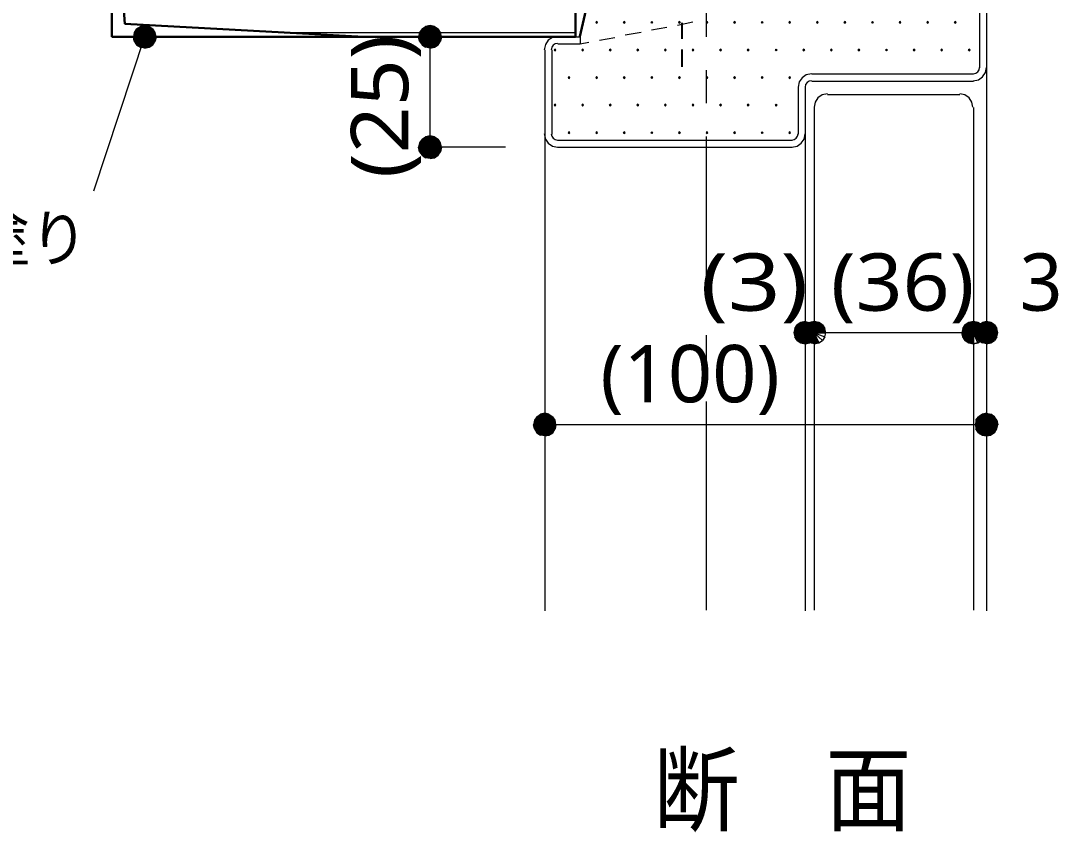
# Model space of a CAD drawing. Header units: millimetres. Extents: x 0 to 420, y 0 to 297.
# Drawn here: x 325.57 to 372.54, y 162.88 to 199.63 of the extents above; entities that cross this region are included whole.
import ezdxf
from ezdxf.enums import TextEntityAlignment as Align

# ---------------------------------------------------------------- set-up
doc = ezdxf.new("R2010")
doc.units = ezdxf.units.MM
doc.styles.add('kst32b', font='NotoSansJP-Variable.ttf')

msp = doc.modelspace()

# ---------------------------------------------------------------- hatches: boundary and pattern name
h = msp.add_hatch(color=7)
h.paths.add_polyline_path([(331.174, 199.411), (330.983, 199.369), (331.174, 198.903), (331.174, 199.411)])
h.paths.add_polyline_path([(330.983, 199.369), (331.174, 198.903), (330.814, 199.263), (330.983, 199.369)])
h.paths.add_polyline_path([(331.174, 198.903), (330.814, 199.263), (330.708, 199.094), (331.174, 198.903)])
h = msp.add_hatch(color=7)
h.paths.add_polyline_path([(331.661, 199.094), (331.555, 199.263), (331.174, 198.903), (331.661, 199.094)])
h.paths.add_polyline_path([(331.555, 199.263), (331.174, 198.903), (331.385, 199.369), (331.555, 199.263)])
h.paths.add_polyline_path([(331.174, 198.903), (331.385, 199.369), (331.174, 199.411), (331.174, 198.903)])
h = msp.add_hatch(color=7)
h.paths.add_polyline_path([(344.106, 199.411), (343.895, 199.369), (344.106, 198.903), (344.106, 199.411)])
h.paths.add_polyline_path([(343.895, 199.369), (344.106, 198.903), (343.747, 199.263), (343.895, 199.369)])
h.paths.add_polyline_path([(344.106, 198.903), (343.747, 199.263), (343.62, 199.094), (344.106, 198.903)])
h = msp.add_hatch(color=7)
h.paths.add_polyline_path([(344.572, 199.094), (344.466, 199.263), (344.106, 198.903), (344.572, 199.094)])
h.paths.add_polyline_path([(344.466, 199.263), (344.106, 198.903), (344.297, 199.369), (344.466, 199.263)])
h.paths.add_polyline_path([(344.106, 198.903), (344.297, 199.369), (344.106, 199.411), (344.106, 198.903)])
for points in [[(351.642, 199.602), (351.621, 199.58), (351.6, 199.559), (351.621, 199.538), (351.642, 199.517), (351.663, 199.538), (351.684, 199.559), (351.663, 199.58), (351.642, 199.602)], [(352.891, 199.602), (352.87, 199.58), (352.848, 199.559), (352.87, 199.538), (352.891, 199.517), (352.912, 199.538), (352.933, 199.559), (352.912, 199.58), (352.891, 199.602)], [(354.139, 199.602), (354.118, 199.58), (354.097, 199.559), (354.118, 199.538), (354.139, 199.517), (354.161, 199.538), (354.182, 199.559), (354.161, 199.58), (354.139, 199.602)], [(355.388, 199.602), (355.367, 199.58), (355.346, 199.559), (355.367, 199.538), (355.388, 199.517), (355.41, 199.538), (355.431, 199.559), (355.41, 199.58), (355.388, 199.602)], [(356.637, 199.602), (356.616, 199.58), (356.595, 199.559), (356.616, 199.538), (356.637, 199.517), (356.658, 199.538), (356.679, 199.559), (356.658, 199.58), (356.637, 199.602)], [(357.886, 199.602), (357.865, 199.58), (357.844, 199.559), (357.865, 199.538), (357.886, 199.517), (357.907, 199.538), (357.928, 199.559), (357.907, 199.58), (357.886, 199.602)], [(359.135, 199.602), (359.114, 199.58), (359.093, 199.559), (359.114, 199.538), (359.135, 199.517), (359.156, 199.538), (359.177, 199.559), (359.156, 199.58), (359.135, 199.602)], [(360.384, 199.602), (360.362, 199.58), (360.341, 199.559), (360.362, 199.538), (360.384, 199.517), (360.405, 199.538), (360.426, 199.559), (360.405, 199.58), (360.384, 199.602)], [(361.632, 199.602), (361.611, 199.58), (361.59, 199.559), (361.611, 199.538), (361.632, 199.517), (361.654, 199.538), (361.675, 199.559), (361.654, 199.58), (361.632, 199.602)], [(362.881, 199.602), (362.86, 199.58), (362.839, 199.559), (362.86, 199.538), (362.881, 199.517), (362.902, 199.538), (362.924, 199.559), (362.902, 199.58), (362.881, 199.602)], [(364.13, 199.602), (364.109, 199.58), (364.088, 199.559), (364.109, 199.538), (364.13, 199.517), (364.151, 199.538), (364.173, 199.559), (364.151, 199.58), (364.13, 199.602)], [(365.379, 199.602), (365.358, 199.58), (365.337, 199.559), (365.358, 199.538), (365.379, 199.517), (365.4, 199.538), (365.421, 199.559), (365.4, 199.58), (365.379, 199.602)], [(366.628, 199.602), (366.607, 199.58), (366.586, 199.559), (366.607, 199.538), (366.628, 199.517), (366.649, 199.538), (366.67, 199.559), (366.649, 199.58), (366.628, 199.602)], [(367.877, 199.602), (367.855, 199.58), (367.834, 199.559), (367.855, 199.538), (367.877, 199.517), (367.898, 199.538), (367.919, 199.559), (367.898, 199.58), (367.877, 199.602)], [(331.385, 198.437), (331.555, 198.543), (331.174, 198.903), (331.385, 198.437)], [(344.297, 198.437), (344.466, 198.543), (344.106, 198.903), (344.297, 198.437)], [(349.758, 198.353), (349.737, 198.332), (349.716, 198.311), (349.737, 198.289), (349.758, 198.268), (349.779, 198.289), (349.8, 198.311), (349.779, 198.332), (349.758, 198.353)], [(351.007, 198.353), (350.986, 198.332), (350.964, 198.311), (350.986, 198.289), (351.007, 198.268), (351.028, 198.289), (351.049, 198.311), (351.028, 198.332), (351.007, 198.353)], [(352.256, 198.353), (352.235, 198.332), (352.213, 198.311), (352.235, 198.289), (352.256, 198.268), (352.277, 198.289), (352.298, 198.311), (352.277, 198.332), (352.256, 198.353)], [(353.504, 198.353), (353.483, 198.332), (353.462, 198.311), (353.483, 198.289), (353.504, 198.268), (353.526, 198.289), (353.547, 198.311), (353.526, 198.332), (353.504, 198.353)], [(354.753, 198.353), (354.732, 198.332), (354.711, 198.311), (354.732, 198.289), (354.753, 198.268), (354.775, 198.289), (354.796, 198.311), (354.775, 198.332), (354.753, 198.353)], [(356.002, 198.353), (355.981, 198.332), (355.96, 198.311), (355.981, 198.289), (356.002, 198.268), (356.023, 198.289), (356.045, 198.311), (356.023, 198.332), (356.002, 198.353)], [(357.251, 198.353), (357.23, 198.332), (357.209, 198.311), (357.23, 198.289), (357.251, 198.268), (357.272, 198.289), (357.293, 198.311), (357.272, 198.332), (357.251, 198.353)], [(358.5, 198.353), (358.479, 198.332), (358.457, 198.311), (358.479, 198.289), (358.5, 198.268), (358.521, 198.289), (358.542, 198.311), (358.521, 198.332), (358.5, 198.353)], [(359.77, 198.353), (359.749, 198.332), (359.728, 198.311), (359.749, 198.289), (359.77, 198.268), (359.791, 198.289), (359.812, 198.311), (359.791, 198.332), (359.77, 198.353)], [(361.019, 198.353), (360.997, 198.332), (360.976, 198.311), (360.997, 198.289), (361.019, 198.268), (361.04, 198.289), (361.061, 198.311), (361.04, 198.332), (361.019, 198.353)], [(362.268, 198.353), (362.246, 198.332), (362.225, 198.311), (362.246, 198.289), (362.268, 198.268), (362.289, 198.289), (362.31, 198.311), (362.289, 198.332), (362.268, 198.353)], [(363.516, 198.353), (363.495, 198.332), (363.474, 198.311), (363.495, 198.289), (363.516, 198.268), (363.537, 198.289), (363.559, 198.311), (363.537, 198.332), (363.516, 198.353)], [(364.765, 198.353), (364.744, 198.332), (364.723, 198.311), (364.744, 198.289), (364.765, 198.268), (364.786, 198.289), (364.807, 198.311), (364.786, 198.332), (364.765, 198.353)], [(366.014, 198.353), (365.993, 198.332), (365.972, 198.311), (365.993, 198.289), (366.014, 198.268), (366.035, 198.289), (366.056, 198.311), (366.035, 198.332), (366.014, 198.353)], [(367.263, 198.353), (367.242, 198.332), (367.22, 198.311), (367.242, 198.289), (367.263, 198.268), (367.284, 198.289), (367.305, 198.311), (367.284, 198.332), (367.263, 198.353)], [(368.512, 198.353), (368.491, 198.332), (368.469, 198.311), (368.491, 198.289), (368.512, 198.268), (368.533, 198.289), (368.554, 198.311), (368.533, 198.332), (368.512, 198.353)], [(350.393, 197.104), (350.372, 197.083), (350.351, 197.062), (350.372, 197.04), (350.393, 197.019), (350.414, 197.04), (350.435, 197.062), (350.414, 197.083), (350.393, 197.104)], [(351.642, 197.104), (351.621, 197.083), (351.6, 197.062), (351.621, 197.04), (351.642, 197.019), (351.663, 197.04), (351.684, 197.062), (351.663, 197.083), (351.642, 197.104)], [(352.891, 197.104), (352.87, 197.083), (352.848, 197.062), (352.87, 197.04), (352.891, 197.019), (352.912, 197.04), (352.933, 197.062), (352.912, 197.083), (352.891, 197.104)], [(354.139, 197.104), (354.118, 197.083), (354.097, 197.062), (354.118, 197.04), (354.139, 197.019), (354.161, 197.04), (354.182, 197.062), (354.161, 197.083), (354.139, 197.104)], [(355.388, 197.104), (355.367, 197.083), (355.346, 197.062), (355.367, 197.04), (355.388, 197.019), (355.41, 197.04), (355.431, 197.062), (355.41, 197.083), (355.388, 197.104)], [(356.637, 197.104), (356.616, 197.083), (356.595, 197.062), (356.616, 197.04), (356.637, 197.019), (356.658, 197.04), (356.679, 197.062), (356.658, 197.083), (356.637, 197.104)], [(357.886, 197.104), (357.865, 197.083), (357.844, 197.062), (357.865, 197.04), (357.886, 197.019), (357.907, 197.04), (357.928, 197.062), (357.907, 197.083), (357.886, 197.104)], [(359.135, 197.104), (359.114, 197.083), (359.093, 197.062), (359.114, 197.04), (359.135, 197.019), (359.156, 197.04), (359.177, 197.062), (359.156, 197.083), (359.135, 197.104)], [(360.384, 197.104), (360.362, 197.083), (360.341, 197.062), (360.362, 197.04), (360.384, 197.019), (360.405, 197.04), (360.426, 197.062), (360.405, 197.083), (360.384, 197.104)], [(349.758, 195.855), (349.737, 195.834), (349.716, 195.813), (349.737, 195.792), (349.758, 195.771), (349.779, 195.792), (349.8, 195.813), (349.779, 195.834), (349.758, 195.855)], [(351.007, 195.855), (350.986, 195.834), (350.964, 195.813), (350.986, 195.792), (351.007, 195.771), (351.028, 195.792), (351.049, 195.813), (351.028, 195.834), (351.007, 195.855)], [(352.256, 195.855), (352.235, 195.834), (352.213, 195.813), (352.235, 195.792), (352.256, 195.771), (352.277, 195.792), (352.298, 195.813), (352.277, 195.834), (352.256, 195.855)], [(353.504, 195.855), (353.483, 195.834), (353.462, 195.813), (353.483, 195.792), (353.504, 195.771), (353.526, 195.792), (353.547, 195.813), (353.526, 195.834), (353.504, 195.855)], [(354.753, 195.855), (354.732, 195.834), (354.711, 195.813), (354.732, 195.792), (354.753, 195.771), (354.775, 195.792), (354.796, 195.813), (354.775, 195.834), (354.753, 195.855)], [(356.002, 195.855), (355.981, 195.834), (355.96, 195.813), (355.981, 195.792), (356.002, 195.771), (356.023, 195.792), (356.045, 195.813), (356.023, 195.834), (356.002, 195.855)], [(357.251, 195.855), (357.23, 195.834), (357.209, 195.813), (357.23, 195.792), (357.251, 195.771), (357.272, 195.792), (357.293, 195.813), (357.272, 195.834), (357.251, 195.855)], [(358.5, 195.855), (358.479, 195.834), (358.457, 195.813), (358.479, 195.792), (358.5, 195.771), (358.521, 195.792), (358.542, 195.813), (358.521, 195.834), (358.5, 195.855)], [(359.77, 195.855), (359.749, 195.834), (359.728, 195.813), (359.749, 195.792), (359.77, 195.771), (359.791, 195.792), (359.812, 195.813), (359.791, 195.834), (359.77, 195.855)], [(350.393, 194.606), (350.372, 194.585), (350.351, 194.564), (350.372, 194.543), (350.393, 194.522), (350.414, 194.543), (350.435, 194.564), (350.414, 194.585), (350.393, 194.606)], [(351.642, 194.606), (351.621, 194.585), (351.6, 194.564), (351.621, 194.543), (351.642, 194.522), (351.663, 194.543), (351.684, 194.564), (351.663, 194.585), (351.642, 194.606)], [(352.891, 194.606), (352.87, 194.585), (352.848, 194.564), (352.87, 194.543), (352.891, 194.522), (352.912, 194.543), (352.933, 194.564), (352.912, 194.585), (352.891, 194.606)], [(354.139, 194.606), (354.118, 194.585), (354.097, 194.564), (354.118, 194.543), (354.139, 194.522), (354.161, 194.543), (354.182, 194.564), (354.161, 194.585), (354.139, 194.606)], [(355.388, 194.606), (355.367, 194.585), (355.346, 194.564), (355.367, 194.543), (355.388, 194.522), (355.41, 194.543), (355.431, 194.564), (355.41, 194.585), (355.388, 194.606)], [(356.637, 194.606), (356.616, 194.585), (356.595, 194.564), (356.616, 194.543), (356.637, 194.522), (356.658, 194.543), (356.679, 194.564), (356.658, 194.585), (356.637, 194.606)], [(357.886, 194.606), (357.865, 194.585), (357.844, 194.564), (357.865, 194.543), (357.886, 194.522), (357.907, 194.543), (357.928, 194.564), (357.907, 194.585), (357.886, 194.606)], [(359.135, 194.606), (359.114, 194.585), (359.093, 194.564), (359.114, 194.543), (359.135, 194.522), (359.156, 194.543), (359.177, 194.564), (359.156, 194.585), (359.135, 194.606)], [(360.384, 194.606), (360.362, 194.585), (360.341, 194.564), (360.362, 194.543), (360.384, 194.522), (360.405, 194.543), (360.426, 194.564), (360.405, 194.585), (360.384, 194.606)], [(344.297, 193.421), (344.466, 193.548), (344.106, 193.908), (344.297, 193.421)], [(361.696, 185.97), (361.484, 186.013), (361.484, 185.505), (361.696, 185.97)], [(361.696, 185.97), (361.484, 186.013), (361.484, 185.505), (361.696, 185.97)], [(369.485, 185.97), (369.295, 186.013), (369.295, 185.505), (369.485, 185.97)], [(360.892, 185.039), (361.082, 184.997), (361.082, 185.505), (360.892, 185.039)], [(349.483, 180.869), (349.652, 180.975), (349.292, 181.335), (349.483, 180.869)], [(369.104, 180.869), (369.295, 180.827), (369.295, 181.335), (369.104, 180.869)]]:
    msp.add_hatch(color=7).paths.add_polyline_path(points)
h = msp.add_hatch(color=7)
h.paths.add_polyline_path([(330.708, 199.094), (330.666, 198.903), (331.174, 198.903), (330.708, 199.094)])
h.paths.add_polyline_path([(330.666, 198.903), (331.174, 198.903), (330.708, 198.713), (330.666, 198.903)])
h.paths.add_polyline_path([(331.174, 198.903), (330.708, 198.713), (330.814, 198.543), (331.174, 198.903)])
h = msp.add_hatch(color=7)
h.paths.add_polyline_path([(330.814, 198.543), (330.983, 198.437), (331.174, 198.903), (330.814, 198.543)])
h.paths.add_polyline_path([(330.983, 198.437), (331.174, 198.903), (331.174, 198.395), (330.983, 198.437)])
h.paths.add_polyline_path([(331.174, 198.903), (331.174, 198.395), (331.385, 198.437), (331.174, 198.903)])
h = msp.add_hatch(color=7)
h.paths.add_polyline_path([(331.555, 198.543), (331.661, 198.713), (331.174, 198.903), (331.555, 198.543)])
h.paths.add_polyline_path([(331.661, 198.713), (331.174, 198.903), (331.703, 198.903), (331.661, 198.713)])
h.paths.add_polyline_path([(331.174, 198.903), (331.703, 198.903), (331.661, 199.094), (331.174, 198.903)])
h = msp.add_hatch(color=7)
h.paths.add_polyline_path([(343.62, 199.094), (343.577, 198.903), (344.106, 198.903), (343.62, 199.094)])
h.paths.add_polyline_path([(343.577, 198.903), (344.106, 198.903), (343.62, 198.713), (343.577, 198.903)])
h.paths.add_polyline_path([(344.106, 198.903), (343.62, 198.713), (343.747, 198.543), (344.106, 198.903)])
h = msp.add_hatch(color=7)
h.paths.add_polyline_path([(343.747, 198.543), (343.895, 198.437), (344.106, 198.903), (343.747, 198.543)])
h.paths.add_polyline_path([(343.895, 198.437), (344.106, 198.903), (344.106, 198.395), (343.895, 198.437)])
h.paths.add_polyline_path([(344.106, 198.903), (344.106, 198.395), (344.297, 198.437), (344.106, 198.903)])
h = msp.add_hatch(color=7)
h.paths.add_polyline_path([(344.466, 198.543), (344.572, 198.713), (344.106, 198.903), (344.466, 198.543)])
h.paths.add_polyline_path([(344.572, 198.713), (344.106, 198.903), (344.614, 198.903), (344.572, 198.713)])
h.paths.add_polyline_path([(344.106, 198.903), (344.614, 198.903), (344.572, 199.094), (344.106, 198.903)])
h = msp.add_hatch(color=7)
h.paths.add_polyline_path([(343.62, 194.098), (343.577, 193.908), (344.106, 193.908), (343.62, 194.098)])
h.paths.add_polyline_path([(343.577, 193.908), (344.106, 193.908), (343.62, 193.696), (343.577, 193.908)])
h.paths.add_polyline_path([(344.106, 193.908), (343.62, 193.696), (343.747, 193.548), (344.106, 193.908)])
h = msp.add_hatch(color=7)
h.paths.add_polyline_path([(344.106, 194.416), (343.895, 194.373), (344.106, 193.908), (344.106, 194.416)])
h.paths.add_polyline_path([(343.895, 194.373), (344.106, 193.908), (343.747, 194.268), (343.895, 194.373)])
h.paths.add_polyline_path([(344.106, 193.908), (343.747, 194.268), (343.62, 194.098), (344.106, 193.908)])
h = msp.add_hatch(color=7)
h.paths.add_polyline_path([(344.572, 194.098), (344.466, 194.268), (344.106, 193.908), (344.572, 194.098)])
h.paths.add_polyline_path([(344.466, 194.268), (344.106, 193.908), (344.297, 194.373), (344.466, 194.268)])
h.paths.add_polyline_path([(344.106, 193.908), (344.297, 194.373), (344.106, 194.416), (344.106, 193.908)])
h = msp.add_hatch(color=7)
h.paths.add_polyline_path([(344.466, 193.548), (344.572, 193.696), (344.106, 193.908), (344.466, 193.548)])
h.paths.add_polyline_path([(344.572, 193.696), (344.106, 193.908), (344.614, 193.908), (344.572, 193.696)])
h.paths.add_polyline_path([(344.106, 193.908), (344.614, 193.908), (344.572, 194.098), (344.106, 193.908)])
h = msp.add_hatch(color=7)
h.paths.add_polyline_path([(343.747, 193.548), (343.895, 193.421), (344.106, 193.908), (343.747, 193.548)])
h.paths.add_polyline_path([(343.895, 193.421), (344.106, 193.908), (344.106, 193.4), (343.895, 193.421)])
h.paths.add_polyline_path([(344.106, 193.908), (344.106, 193.4), (344.297, 193.421), (344.106, 193.908)])
h = msp.add_hatch(color=7)
h.paths.add_polyline_path([(360.892, 185.97), (360.722, 185.864), (361.082, 185.505), (360.892, 185.97)])
h.paths.add_polyline_path([(360.722, 185.864), (361.082, 185.505), (360.616, 185.695), (360.722, 185.864)])
h.paths.add_polyline_path([(361.082, 185.505), (360.616, 185.695), (360.574, 185.505), (361.082, 185.505)])
h = msp.add_hatch(color=7)
h.paths.add_polyline_path([(361.463, 185.864), (361.294, 185.97), (361.082, 185.505), (361.463, 185.864)])
h.paths.add_polyline_path([(361.294, 185.97), (361.082, 185.505), (361.082, 186.013), (361.294, 185.97)])
h.paths.add_polyline_path([(361.082, 185.505), (361.082, 186.013), (360.892, 185.97), (361.082, 185.505)])
h = msp.add_hatch(color=7)
h.paths.add_polyline_path([(361.019, 185.695), (360.976, 185.505), (361.484, 185.505), (361.019, 185.695)])
h.paths.add_polyline_path([(360.976, 185.505), (361.484, 185.505), (361.019, 185.314), (360.976, 185.505)])
h.paths.add_polyline_path([(361.484, 185.505), (361.019, 185.314), (361.125, 185.145), (361.484, 185.505)])
h = msp.add_hatch(color=7)
h.paths.add_polyline_path([(361.019, 185.695), (360.976, 185.505), (361.484, 185.505), (361.019, 185.695)])
h.paths.add_polyline_path([(360.976, 185.505), (361.484, 185.505), (361.019, 185.314), (360.976, 185.505)])
h.paths.add_polyline_path([(361.484, 185.505), (361.019, 185.314), (361.125, 185.145), (361.484, 185.505)])
h = msp.add_hatch(color=7)
h.paths.add_polyline_path([(361.484, 186.013), (361.294, 185.97), (361.484, 185.505), (361.484, 186.013)])
h.paths.add_polyline_path([(361.294, 185.97), (361.484, 185.505), (361.125, 185.864), (361.294, 185.97)])
h.paths.add_polyline_path([(361.484, 185.505), (361.125, 185.864), (361.019, 185.695), (361.484, 185.505)])
h = msp.add_hatch(color=7)
h.paths.add_polyline_path([(361.484, 186.013), (361.294, 185.97), (361.484, 185.505), (361.484, 186.013)])
h.paths.add_polyline_path([(361.294, 185.97), (361.484, 185.505), (361.125, 185.864), (361.294, 185.97)])
h.paths.add_polyline_path([(361.484, 185.505), (361.125, 185.864), (361.019, 185.695), (361.484, 185.505)])
h = msp.add_hatch(color=7)
h.paths.add_polyline_path([(361.569, 185.314), (361.611, 185.505), (361.082, 185.505), (361.569, 185.314)])
h.paths.add_polyline_path([(361.611, 185.505), (361.082, 185.505), (361.569, 185.695), (361.611, 185.505)])
h.paths.add_polyline_path([(361.082, 185.505), (361.569, 185.695), (361.463, 185.864), (361.082, 185.505)])
h = msp.add_hatch(color=7)
h.paths.add_polyline_path([(362.014, 185.505), (361.971, 185.695), (361.484, 185.505), (362.014, 185.505)])
h.paths.add_polyline_path([(361.971, 185.695), (361.484, 185.505), (361.865, 185.864), (361.971, 185.695)])
h.paths.add_polyline_path([(361.484, 185.505), (361.865, 185.864), (361.696, 185.97), (361.484, 185.505)])
h = msp.add_hatch(color=7)
h.paths.add_polyline_path([(362.014, 185.505), (361.971, 185.695), (361.484, 185.505), (362.014, 185.505)])
h.paths.add_polyline_path([(361.971, 185.695), (361.484, 185.505), (361.865, 185.864), (361.971, 185.695)])
h.paths.add_polyline_path([(361.484, 185.505), (361.865, 185.864), (361.696, 185.97), (361.484, 185.505)])
h = msp.add_hatch(color=7)
h.paths.add_polyline_path([(368.491, 185.97), (368.321, 185.864), (368.702, 185.505), (368.491, 185.97)])
h.paths.add_polyline_path([(368.321, 185.864), (368.702, 185.505), (368.215, 185.695), (368.321, 185.864)])
h.paths.add_polyline_path([(368.702, 185.505), (368.215, 185.695), (368.173, 185.505), (368.702, 185.505)])
h = msp.add_hatch(color=7)
h.paths.add_polyline_path([(368.215, 185.695), (368.173, 185.505), (368.702, 185.505), (368.215, 185.695)])
h.paths.add_polyline_path([(368.173, 185.505), (368.702, 185.505), (368.215, 185.314), (368.173, 185.505)])
h.paths.add_polyline_path([(368.702, 185.505), (368.215, 185.314), (368.321, 185.145), (368.702, 185.505)])
h = msp.add_hatch(color=7)
h.paths.add_polyline_path([(368.702, 186.013), (368.491, 185.97), (368.702, 185.505), (368.702, 186.013)])
h.paths.add_polyline_path([(368.491, 185.97), (368.702, 185.505), (368.321, 185.864), (368.491, 185.97)])
h.paths.add_polyline_path([(368.702, 185.505), (368.321, 185.864), (368.215, 185.695), (368.702, 185.505)])
h = msp.add_hatch(color=7)
h.paths.add_polyline_path([(369.062, 185.864), (368.893, 185.97), (368.702, 185.505), (369.062, 185.864)])
h.paths.add_polyline_path([(368.893, 185.97), (368.702, 185.505), (368.702, 186.013), (368.893, 185.97)])
h.paths.add_polyline_path([(368.702, 185.505), (368.702, 186.013), (368.491, 185.97), (368.702, 185.505)])
h = msp.add_hatch(color=7)
h.paths.add_polyline_path([(369.168, 185.695), (369.062, 185.864), (368.702, 185.505), (369.168, 185.695)])
h.paths.add_polyline_path([(369.062, 185.864), (368.702, 185.505), (368.893, 185.97), (369.062, 185.864)])
h.paths.add_polyline_path([(368.702, 185.505), (368.893, 185.97), (368.702, 186.013), (368.702, 185.505)])
h = msp.add_hatch(color=7)
h.paths.add_polyline_path([(369.168, 185.314), (369.21, 185.505), (368.702, 185.505), (369.168, 185.314)])
h.paths.add_polyline_path([(369.21, 185.505), (368.702, 185.505), (369.168, 185.695), (369.21, 185.505)])
h.paths.add_polyline_path([(368.702, 185.505), (369.168, 185.695), (369.062, 185.864), (368.702, 185.505)])
h = msp.add_hatch(color=7)
h.paths.add_polyline_path([(369.062, 185.145), (369.168, 185.314), (368.702, 185.505), (369.062, 185.145)])
h.paths.add_polyline_path([(369.168, 185.314), (368.702, 185.505), (369.21, 185.505), (369.168, 185.314)])
h.paths.add_polyline_path([(368.702, 185.505), (369.21, 185.505), (369.168, 185.695), (368.702, 185.505)])
h = msp.add_hatch(color=7)
h.paths.add_polyline_path([(368.808, 185.695), (368.787, 185.505), (369.295, 185.505), (368.808, 185.695)])
h.paths.add_polyline_path([(368.787, 185.505), (369.295, 185.505), (368.808, 185.314), (368.787, 185.505)])
h.paths.add_polyline_path([(369.295, 185.505), (368.808, 185.314), (368.935, 185.145), (369.295, 185.505)])
h = msp.add_hatch(color=7)
h.paths.add_polyline_path([(369.295, 186.013), (369.104, 185.97), (369.295, 185.505), (369.295, 186.013)])
h.paths.add_polyline_path([(369.104, 185.97), (369.295, 185.505), (368.935, 185.864), (369.104, 185.97)])
h.paths.add_polyline_path([(369.295, 185.505), (368.935, 185.864), (368.808, 185.695), (369.295, 185.505)])
h = msp.add_hatch(color=7)
h.paths.add_polyline_path([(369.803, 185.505), (369.761, 185.695), (369.295, 185.505), (369.803, 185.505)])
h.paths.add_polyline_path([(369.761, 185.695), (369.295, 185.505), (369.655, 185.864), (369.761, 185.695)])
h.paths.add_polyline_path([(369.295, 185.505), (369.655, 185.864), (369.485, 185.97), (369.295, 185.505)])
h = msp.add_hatch(color=7)
h.paths.add_polyline_path([(360.574, 185.505), (360.616, 185.314), (361.082, 185.505), (360.574, 185.505)])
h.paths.add_polyline_path([(360.616, 185.314), (361.082, 185.505), (360.722, 185.145), (360.616, 185.314)])
h.paths.add_polyline_path([(361.082, 185.505), (360.722, 185.145), (360.892, 185.039), (361.082, 185.505)])
h = msp.add_hatch(color=7)
h.paths.add_polyline_path([(361.082, 184.997), (361.294, 185.039), (361.082, 185.505), (361.082, 184.997)])
h.paths.add_polyline_path([(361.294, 185.039), (361.082, 185.505), (361.463, 185.145), (361.294, 185.039)])
h.paths.add_polyline_path([(361.082, 185.505), (361.463, 185.145), (361.569, 185.314), (361.082, 185.505)])
h = msp.add_hatch(color=7)
h.paths.add_polyline_path([(361.125, 185.145), (361.294, 185.039), (361.484, 185.505), (361.125, 185.145)])
h.paths.add_polyline_path([(361.294, 185.039), (361.484, 185.505), (361.484, 184.997), (361.294, 185.039)])
h.paths.add_polyline_path([(361.484, 185.505), (361.484, 184.997), (361.696, 185.039), (361.484, 185.505)])
h = msp.add_hatch(color=7)
h.paths.add_polyline_path([(361.125, 185.145), (361.294, 185.039), (361.484, 185.505), (361.125, 185.145)])
h.paths.add_polyline_path([(361.294, 185.039), (361.484, 185.505), (361.484, 184.997), (361.294, 185.039)])
h.paths.add_polyline_path([(361.484, 185.505), (361.484, 184.997), (361.696, 185.039), (361.484, 185.505)])
h = msp.add_hatch(color=7)
h.paths.add_polyline_path([(361.696, 185.039), (361.865, 185.145), (361.484, 185.505), (361.696, 185.039)])
h.paths.add_polyline_path([(361.865, 185.145), (361.484, 185.505), (361.971, 185.314), (361.865, 185.145)])
h.paths.add_polyline_path([(361.484, 185.505), (361.971, 185.314), (362.014, 185.505), (361.484, 185.505)])
h = msp.add_hatch(color=7)
h.paths.add_polyline_path([(361.696, 185.039), (361.865, 185.145), (361.484, 185.505), (361.696, 185.039)])
h.paths.add_polyline_path([(361.865, 185.145), (361.484, 185.505), (361.971, 185.314), (361.865, 185.145)])
h.paths.add_polyline_path([(361.484, 185.505), (361.971, 185.314), (362.014, 185.505), (361.484, 185.505)])
h = msp.add_hatch(color=7)
h.paths.add_polyline_path([(368.173, 185.505), (368.215, 185.314), (368.702, 185.505), (368.173, 185.505)])
h.paths.add_polyline_path([(368.215, 185.314), (368.702, 185.505), (368.321, 185.145), (368.215, 185.314)])
h.paths.add_polyline_path([(368.702, 185.505), (368.321, 185.145), (368.491, 185.039), (368.702, 185.505)])
h = msp.add_hatch(color=7)
h.paths.add_polyline_path([(368.321, 185.145), (368.491, 185.039), (368.702, 185.505), (368.321, 185.145)])
h.paths.add_polyline_path([(368.491, 185.039), (368.702, 185.505), (368.702, 184.997), (368.491, 185.039)])
h = msp.add_hatch(color=7)
h.paths.add_polyline_path([(368.491, 185.039), (368.702, 184.997), (368.702, 185.505), (368.491, 185.039)])
h.paths.add_polyline_path([(368.702, 184.997), (368.702, 185.505), (368.893, 185.039), (368.702, 184.997)])
h.paths.add_polyline_path([(368.702, 185.505), (368.893, 185.039), (369.062, 185.145), (368.702, 185.505)])
h = msp.add_hatch(color=7)
h.paths.add_polyline_path([(368.702, 184.997), (368.893, 185.039), (368.702, 185.505), (368.702, 184.997)])
h.paths.add_polyline_path([(368.893, 185.039), (368.702, 185.505), (369.062, 185.145), (368.893, 185.039)])
h.paths.add_polyline_path([(368.702, 185.505), (369.062, 185.145), (369.168, 185.314), (368.702, 185.505)])
h = msp.add_hatch(color=7)
h.paths.add_polyline_path([(368.935, 185.145), (369.104, 185.039), (369.295, 185.505), (368.935, 185.145)])
h.paths.add_polyline_path([(369.104, 185.039), (369.295, 185.505), (369.295, 184.997), (369.104, 185.039)])
h.paths.add_polyline_path([(369.295, 185.505), (369.295, 184.997), (369.485, 185.039), (369.295, 185.505)])
h = msp.add_hatch(color=7)
h.paths.add_polyline_path([(369.485, 185.039), (369.655, 185.145), (369.295, 185.505), (369.485, 185.039)])
h.paths.add_polyline_path([(369.655, 185.145), (369.295, 185.505), (369.761, 185.314), (369.655, 185.145)])
h.paths.add_polyline_path([(369.295, 185.505), (369.761, 185.314), (369.803, 185.505), (369.295, 185.505)])
h = msp.add_hatch(color=7)
h.paths.add_polyline_path([(349.292, 181.864), (349.102, 181.822), (349.292, 181.335), (349.292, 181.864)])
h.paths.add_polyline_path([(349.102, 181.822), (349.292, 181.335), (348.932, 181.695), (349.102, 181.822)])
h.paths.add_polyline_path([(349.292, 181.335), (348.932, 181.695), (348.827, 181.546), (349.292, 181.335)])
h = msp.add_hatch(color=7)
h.paths.add_polyline_path([(349.758, 181.546), (349.652, 181.695), (349.292, 181.335), (349.758, 181.546)])
h.paths.add_polyline_path([(349.652, 181.695), (349.292, 181.335), (349.483, 181.822), (349.652, 181.695)])
h.paths.add_polyline_path([(349.292, 181.335), (349.483, 181.822), (349.292, 181.864), (349.292, 181.335)])
h = msp.add_hatch(color=7)
h.paths.add_polyline_path([(369.104, 181.822), (368.935, 181.695), (369.295, 181.335), (369.104, 181.822)])
h.paths.add_polyline_path([(368.935, 181.695), (369.295, 181.335), (368.808, 181.546), (368.935, 181.695)])
h.paths.add_polyline_path([(369.295, 181.335), (368.808, 181.546), (368.787, 181.335), (369.295, 181.335)])
h = msp.add_hatch(color=7)
h.paths.add_polyline_path([(369.655, 181.695), (369.485, 181.822), (369.295, 181.335), (369.655, 181.695)])
h.paths.add_polyline_path([(369.485, 181.822), (369.295, 181.335), (369.295, 181.864), (369.485, 181.822)])
h.paths.add_polyline_path([(369.295, 181.335), (369.295, 181.864), (369.104, 181.822), (369.295, 181.335)])
h = msp.add_hatch(color=7)
h.paths.add_polyline_path([(348.827, 181.546), (348.784, 181.335), (349.292, 181.335), (348.827, 181.546)])
h.paths.add_polyline_path([(348.784, 181.335), (349.292, 181.335), (348.827, 181.144), (348.784, 181.335)])
h.paths.add_polyline_path([(349.292, 181.335), (348.827, 181.144), (348.932, 180.975), (349.292, 181.335)])
h = msp.add_hatch(color=7)
h.paths.add_polyline_path([(348.932, 180.975), (349.102, 180.869), (349.292, 181.335), (348.932, 180.975)])
h.paths.add_polyline_path([(349.102, 180.869), (349.292, 181.335), (349.292, 180.827), (349.102, 180.869)])
h.paths.add_polyline_path([(349.292, 181.335), (349.292, 180.827), (349.483, 180.869), (349.292, 181.335)])
h = msp.add_hatch(color=7)
h.paths.add_polyline_path([(349.652, 180.975), (349.758, 181.144), (349.292, 181.335), (349.652, 180.975)])
h.paths.add_polyline_path([(349.758, 181.144), (349.292, 181.335), (349.8, 181.335), (349.758, 181.144)])
h.paths.add_polyline_path([(349.292, 181.335), (349.8, 181.335), (349.758, 181.546), (349.292, 181.335)])
h = msp.add_hatch(color=7)
h.paths.add_polyline_path([(368.787, 181.335), (368.808, 181.144), (369.295, 181.335), (368.787, 181.335)])
h.paths.add_polyline_path([(368.808, 181.144), (369.295, 181.335), (368.935, 180.975), (368.808, 181.144)])
h.paths.add_polyline_path([(369.295, 181.335), (368.935, 180.975), (369.104, 180.869), (369.295, 181.335)])
h = msp.add_hatch(color=7)
h.paths.add_polyline_path([(369.761, 181.144), (369.803, 181.335), (369.295, 181.335), (369.761, 181.144)])
h.paths.add_polyline_path([(369.803, 181.335), (369.295, 181.335), (369.761, 181.546), (369.803, 181.335)])
h.paths.add_polyline_path([(369.295, 181.335), (369.761, 181.546), (369.655, 181.695), (369.295, 181.335)])
h = msp.add_hatch(color=7)
h.paths.add_polyline_path([(369.295, 180.827), (369.485, 180.869), (369.295, 181.335), (369.295, 180.827)])
h.paths.add_polyline_path([(369.485, 180.869), (369.295, 181.335), (369.655, 180.975), (369.485, 180.869)])
h.paths.add_polyline_path([(369.295, 181.335), (369.655, 180.975), (369.761, 181.144), (369.295, 181.335)])

# ---------------------------------------------------------------- linework, layer by layer
at = {"lineweight": 30}
for points in [[(329.692, 236.389), (329.692, 198.903)], [(341.101, 198.903), (330.285, 199.496), (329.692, 207.708)], [(350.88, 198.916), (351.327, 200.895), (351.687, 202.889), (351.96, 204.898), (352.144, 206.918)], [(350.689, 201.295), (350.689, 198.903)], [(329.692, 198.903), (350.689, 198.903)], [(332.698, 198.903), (350.287, 198.903)]]:
    msp.add_lwpolyline(points, dxfattribs=at)
at = {"lineweight": 13}
for points in [[(356.595, 206.396), (356.595, 198.903)], [(368.977, 201.295), (368.977, 197.506)], [(369.295, 201.295), (369.295, 197.506)], [(354.118, 199.221), (354.817, 199.348)], [(355.304, 199.432), (356.002, 199.58)], [(331.174, 198.903), (328.866, 191.918)], [(337.418, 199.094), (350.689, 199.094)], [(344.106, 193.908), (344.106, 198.903)], [(349.874, 198.924), (349.64, 198.877), (349.448, 198.748), (349.319, 198.556), (349.271, 198.321)], [(349.885, 198.903), (350.901, 198.903)], [(350.901, 198.903), (350.901, 198.586)], [(351.769, 198.755), (352.467, 198.882)], [(352.933, 198.988), (353.653, 199.115)], [(349.292, 198.311), (349.292, 194.5)], [(349.874, 198.607), (349.763, 198.584), (349.672, 198.523), (349.611, 198.432), (349.589, 198.321)], [(349.61, 198.311), (349.61, 194.5)], [(349.885, 198.586), (350.901, 198.586)], [(350.901, 198.586), (351.282, 198.67)], [(356.595, 197.4), (356.595, 195.897)], [(368.692, 196.913), (368.926, 196.961), (369.118, 197.09), (369.247, 197.282), (369.295, 197.517)], [(368.692, 197.231), (368.803, 197.253), (368.894, 197.315), (368.955, 197.406), (368.977, 197.517)], [(369.295, 197.485), (369.295, 172.91)], [(361.368, 197.231), (361.133, 197.184), (360.941, 197.054), (360.812, 196.863), (360.765, 196.628)], [(361.368, 196.913), (361.257, 196.891), (361.166, 196.83), (361.105, 196.739), (361.082, 196.628)], [(361.379, 197.231), (368.702, 197.231)], [(361.379, 196.892), (368.702, 196.892)], [(360.765, 196.617), (360.765, 194.5)], [(361.082, 196.617), (361.082, 194.5)], [(362.088, 196.321), (361.853, 196.273), (361.661, 196.144), (361.532, 195.952), (361.484, 195.718)], [(362.098, 196.3), (368.088, 196.3)], [(368.681, 195.718), (368.634, 195.952), (368.504, 196.144), (368.313, 196.273), (368.078, 196.321)], [(361.484, 195.707), (361.484, 172.932)], [(368.702, 195.707), (368.702, 172.932)], [(369.295, 195.728), (369.295, 172.91)], [(349.271, 194.511), (349.319, 194.276), (349.448, 194.085), (349.64, 193.955), (349.874, 193.908)], [(349.292, 194.5), (349.292, 172.932)], [(349.292, 194.479), (349.292, 172.91)], [(349.589, 194.511), (349.611, 194.4), (349.672, 194.309), (349.763, 194.248), (349.874, 194.225)], [(360.479, 193.908), (360.714, 193.955), (360.905, 194.085), (361.035, 194.276), (361.082, 194.511)], [(360.479, 194.225), (360.59, 194.248), (360.681, 194.309), (360.742, 194.4), (360.765, 194.511)], [(361.082, 194.479), (361.082, 172.91)], [(349.885, 194.225), (360.489, 194.225)], [(356.595, 194.395), (356.595, 186.902)], [(347.514, 193.908), (344.106, 193.908)], [(349.885, 193.908), (360.489, 193.908)], [(361.082, 192.892), (361.082, 185.462)], [(369.295, 192.892), (369.295, 181.314)], [(349.292, 188.722), (349.292, 181.335)], [(356.595, 185.399), (356.595, 183.896)], [(361.484, 185.505), (361.082, 185.505)], [(369.295, 185.505), (368.702, 185.505), (361.484, 185.505)], [(356.595, 182.393), (356.595, 172.932)], [(369.295, 181.335), (349.292, 181.335)]]:
    msp.add_lwpolyline(points, dxfattribs=at)
at = {"lineweight": 0}
for points in [[(331.174, 198.903), (330.814, 199.263), (330.708, 199.094)], [(330.983, 199.369), (331.174, 198.903), (330.814, 199.263)], [(331.174, 199.411), (330.983, 199.369), (331.174, 198.903)], [(331.174, 198.903), (331.385, 199.369), (331.174, 199.411)], [(331.555, 199.263), (331.174, 198.903), (331.385, 199.369)], [(331.661, 199.094), (331.555, 199.263), (331.174, 198.903)], [(344.106, 198.903), (343.747, 199.263), (343.62, 199.094)], [(343.895, 199.369), (344.106, 198.903), (343.747, 199.263)], [(344.106, 199.411), (343.895, 199.369), (344.106, 198.903)], [(344.106, 198.903), (344.297, 199.369), (344.106, 199.411)], [(344.466, 199.263), (344.106, 198.903), (344.297, 199.369)], [(344.572, 199.094), (344.466, 199.263), (344.106, 198.903)], [(351.642, 199.602), (351.621, 199.58), (351.6, 199.559), (351.621, 199.538), (351.642, 199.517), (351.663, 199.538), (351.684, 199.559), (351.663, 199.58)], [(352.891, 199.602), (352.87, 199.58), (352.848, 199.559), (352.87, 199.538), (352.891, 199.517), (352.912, 199.538), (352.933, 199.559), (352.912, 199.58)], [(354.139, 199.602), (354.118, 199.58), (354.097, 199.559), (354.118, 199.538), (354.139, 199.517), (354.161, 199.538), (354.182, 199.559), (354.161, 199.58)], [(355.388, 199.602), (355.367, 199.58), (355.346, 199.559), (355.367, 199.538), (355.388, 199.517), (355.41, 199.538), (355.431, 199.559), (355.41, 199.58)], [(356.637, 199.602), (356.616, 199.58), (356.595, 199.559), (356.616, 199.538), (356.637, 199.517), (356.658, 199.538), (356.679, 199.559), (356.658, 199.58)], [(357.886, 199.602), (357.865, 199.58), (357.844, 199.559), (357.865, 199.538), (357.886, 199.517), (357.907, 199.538), (357.928, 199.559), (357.907, 199.58)], [(359.135, 199.602), (359.114, 199.58), (359.093, 199.559), (359.114, 199.538), (359.135, 199.517), (359.156, 199.538), (359.177, 199.559), (359.156, 199.58)], [(360.384, 199.602), (360.362, 199.58), (360.341, 199.559), (360.362, 199.538), (360.384, 199.517), (360.405, 199.538), (360.426, 199.559), (360.405, 199.58)], [(361.632, 199.602), (361.611, 199.58), (361.59, 199.559), (361.611, 199.538), (361.632, 199.517), (361.654, 199.538), (361.675, 199.559), (361.654, 199.58)], [(362.881, 199.602), (362.86, 199.58), (362.839, 199.559), (362.86, 199.538), (362.881, 199.517), (362.902, 199.538), (362.924, 199.559), (362.902, 199.58)], [(364.13, 199.602), (364.109, 199.58), (364.088, 199.559), (364.109, 199.538), (364.13, 199.517), (364.151, 199.538), (364.173, 199.559), (364.151, 199.58)], [(365.379, 199.602), (365.358, 199.58), (365.337, 199.559), (365.358, 199.538), (365.379, 199.517), (365.4, 199.538), (365.421, 199.559), (365.4, 199.58)], [(366.628, 199.602), (366.607, 199.58), (366.586, 199.559), (366.607, 199.538), (366.628, 199.517), (366.649, 199.538), (366.67, 199.559), (366.649, 199.58)], [(367.877, 199.602), (367.855, 199.58), (367.834, 199.559), (367.855, 199.538), (367.877, 199.517), (367.898, 199.538), (367.919, 199.559), (367.898, 199.58)], [(330.708, 199.094), (330.666, 198.903), (331.174, 198.903)], [(330.666, 198.903), (331.174, 198.903), (330.708, 198.713)], [(331.174, 198.903), (330.708, 198.713), (330.814, 198.543)], [(330.814, 198.543), (330.983, 198.437), (331.174, 198.903)], [(330.983, 198.437), (331.174, 198.903), (331.174, 198.395)], [(331.174, 198.903), (331.703, 198.903), (331.661, 199.094)], [(331.555, 198.543), (331.661, 198.713), (331.174, 198.903)], [(331.661, 198.713), (331.174, 198.903), (331.703, 198.903)], [(331.174, 198.903), (331.174, 198.395), (331.385, 198.437)], [(331.385, 198.437), (331.555, 198.543), (331.174, 198.903)], [(343.62, 199.094), (343.577, 198.903), (344.106, 198.903)], [(343.577, 198.903), (344.106, 198.903), (343.62, 198.713)], [(344.106, 198.903), (343.62, 198.713), (343.747, 198.543)], [(343.747, 198.543), (343.895, 198.437), (344.106, 198.903)], [(343.895, 198.437), (344.106, 198.903), (344.106, 198.395)], [(344.106, 198.903), (344.614, 198.903), (344.572, 199.094)], [(344.466, 198.543), (344.572, 198.713), (344.106, 198.903)], [(344.572, 198.713), (344.106, 198.903), (344.614, 198.903)], [(344.106, 198.903), (344.106, 198.395), (344.297, 198.437)], [(344.297, 198.437), (344.466, 198.543), (344.106, 198.903)], [(349.758, 198.353), (349.737, 198.332), (349.716, 198.311), (349.737, 198.289), (349.758, 198.268), (349.779, 198.289), (349.8, 198.311), (349.779, 198.332)], [(351.007, 198.353), (350.986, 198.332), (350.964, 198.311), (350.986, 198.289), (351.007, 198.268), (351.028, 198.289), (351.049, 198.311), (351.028, 198.332)], [(352.256, 198.353), (352.235, 198.332), (352.213, 198.311), (352.235, 198.289), (352.256, 198.268), (352.277, 198.289), (352.298, 198.311), (352.277, 198.332)], [(353.504, 198.353), (353.483, 198.332), (353.462, 198.311), (353.483, 198.289), (353.504, 198.268), (353.526, 198.289), (353.547, 198.311), (353.526, 198.332)], [(354.753, 198.353), (354.732, 198.332), (354.711, 198.311), (354.732, 198.289), (354.753, 198.268), (354.775, 198.289), (354.796, 198.311), (354.775, 198.332)], [(356.002, 198.353), (355.981, 198.332), (355.96, 198.311), (355.981, 198.289), (356.002, 198.268), (356.023, 198.289), (356.045, 198.311), (356.023, 198.332)], [(357.251, 198.353), (357.23, 198.332), (357.209, 198.311), (357.23, 198.289), (357.251, 198.268), (357.272, 198.289), (357.293, 198.311), (357.272, 198.332)], [(358.5, 198.353), (358.479, 198.332), (358.457, 198.311), (358.479, 198.289), (358.5, 198.268), (358.521, 198.289), (358.542, 198.311), (358.521, 198.332)], [(359.77, 198.353), (359.749, 198.332), (359.728, 198.311), (359.749, 198.289), (359.77, 198.268), (359.791, 198.289), (359.812, 198.311), (359.791, 198.332)], [(361.019, 198.353), (360.997, 198.332), (360.976, 198.311), (360.997, 198.289), (361.019, 198.268), (361.04, 198.289), (361.061, 198.311), (361.04, 198.332)], [(362.268, 198.353), (362.246, 198.332), (362.225, 198.311), (362.246, 198.289), (362.268, 198.268), (362.289, 198.289), (362.31, 198.311), (362.289, 198.332)], [(363.516, 198.353), (363.495, 198.332), (363.474, 198.311), (363.495, 198.289), (363.516, 198.268), (363.537, 198.289), (363.559, 198.311), (363.537, 198.332)], [(364.765, 198.353), (364.744, 198.332), (364.723, 198.311), (364.744, 198.289), (364.765, 198.268), (364.786, 198.289), (364.807, 198.311), (364.786, 198.332)], [(366.014, 198.353), (365.993, 198.332), (365.972, 198.311), (365.993, 198.289), (366.014, 198.268), (366.035, 198.289), (366.056, 198.311), (366.035, 198.332)], [(367.263, 198.353), (367.242, 198.332), (367.22, 198.311), (367.242, 198.289), (367.263, 198.268), (367.284, 198.289), (367.305, 198.311), (367.284, 198.332)], [(368.512, 198.353), (368.491, 198.332), (368.469, 198.311), (368.491, 198.289), (368.512, 198.268), (368.533, 198.289), (368.554, 198.311), (368.533, 198.332)], [(350.393, 197.104), (350.372, 197.083), (350.351, 197.062), (350.372, 197.04), (350.393, 197.019), (350.414, 197.04), (350.435, 197.062), (350.414, 197.083)], [(351.642, 197.104), (351.621, 197.083), (351.6, 197.062), (351.621, 197.04), (351.642, 197.019), (351.663, 197.04), (351.684, 197.062), (351.663, 197.083)], [(352.891, 197.104), (352.87, 197.083), (352.848, 197.062), (352.87, 197.04), (352.891, 197.019), (352.912, 197.04), (352.933, 197.062), (352.912, 197.083)], [(354.139, 197.104), (354.118, 197.083), (354.097, 197.062), (354.118, 197.04), (354.139, 197.019), (354.161, 197.04), (354.182, 197.062), (354.161, 197.083)], [(355.388, 197.104), (355.367, 197.083), (355.346, 197.062), (355.367, 197.04), (355.388, 197.019), (355.41, 197.04), (355.431, 197.062), (355.41, 197.083)], [(356.637, 197.104), (356.616, 197.083), (356.595, 197.062), (356.616, 197.04), (356.637, 197.019), (356.658, 197.04), (356.679, 197.062), (356.658, 197.083)], [(357.886, 197.104), (357.865, 197.083), (357.844, 197.062), (357.865, 197.04), (357.886, 197.019), (357.907, 197.04), (357.928, 197.062), (357.907, 197.083)], [(359.135, 197.104), (359.114, 197.083), (359.093, 197.062), (359.114, 197.04), (359.135, 197.019), (359.156, 197.04), (359.177, 197.062), (359.156, 197.083)], [(360.384, 197.104), (360.362, 197.083), (360.341, 197.062), (360.362, 197.04), (360.384, 197.019), (360.405, 197.04), (360.426, 197.062), (360.405, 197.083)], [(349.758, 195.855), (349.737, 195.834), (349.716, 195.813), (349.737, 195.792), (349.758, 195.771), (349.779, 195.792), (349.8, 195.813), (349.779, 195.834)], [(351.007, 195.855), (350.986, 195.834), (350.964, 195.813), (350.986, 195.792), (351.007, 195.771), (351.028, 195.792), (351.049, 195.813), (351.028, 195.834)], [(352.256, 195.855), (352.235, 195.834), (352.213, 195.813), (352.235, 195.792), (352.256, 195.771), (352.277, 195.792), (352.298, 195.813), (352.277, 195.834)], [(353.504, 195.855), (353.483, 195.834), (353.462, 195.813), (353.483, 195.792), (353.504, 195.771), (353.526, 195.792), (353.547, 195.813), (353.526, 195.834)], [(354.753, 195.855), (354.732, 195.834), (354.711, 195.813), (354.732, 195.792), (354.753, 195.771), (354.775, 195.792), (354.796, 195.813), (354.775, 195.834)], [(356.002, 195.855), (355.981, 195.834), (355.96, 195.813), (355.981, 195.792), (356.002, 195.771), (356.023, 195.792), (356.045, 195.813), (356.023, 195.834)], [(357.251, 195.855), (357.23, 195.834), (357.209, 195.813), (357.23, 195.792), (357.251, 195.771), (357.272, 195.792), (357.293, 195.813), (357.272, 195.834)], [(358.5, 195.855), (358.479, 195.834), (358.457, 195.813), (358.479, 195.792), (358.5, 195.771), (358.521, 195.792), (358.542, 195.813), (358.521, 195.834)], [(359.77, 195.855), (359.749, 195.834), (359.728, 195.813), (359.749, 195.792), (359.77, 195.771), (359.791, 195.792), (359.812, 195.813), (359.791, 195.834)], [(350.393, 194.606), (350.372, 194.585), (350.351, 194.564), (350.372, 194.543), (350.393, 194.522), (350.414, 194.543), (350.435, 194.564), (350.414, 194.585)], [(351.642, 194.606), (351.621, 194.585), (351.6, 194.564), (351.621, 194.543), (351.642, 194.522), (351.663, 194.543), (351.684, 194.564), (351.663, 194.585)], [(352.891, 194.606), (352.87, 194.585), (352.848, 194.564), (352.87, 194.543), (352.891, 194.522), (352.912, 194.543), (352.933, 194.564), (352.912, 194.585)], [(354.139, 194.606), (354.118, 194.585), (354.097, 194.564), (354.118, 194.543), (354.139, 194.522), (354.161, 194.543), (354.182, 194.564), (354.161, 194.585)], [(355.388, 194.606), (355.367, 194.585), (355.346, 194.564), (355.367, 194.543), (355.388, 194.522), (355.41, 194.543), (355.431, 194.564), (355.41, 194.585)], [(356.637, 194.606), (356.616, 194.585), (356.595, 194.564), (356.616, 194.543), (356.637, 194.522), (356.658, 194.543), (356.679, 194.564), (356.658, 194.585)], [(357.886, 194.606), (357.865, 194.585), (357.844, 194.564), (357.865, 194.543), (357.886, 194.522), (357.907, 194.543), (357.928, 194.564), (357.907, 194.585)], [(359.135, 194.606), (359.114, 194.585), (359.093, 194.564), (359.114, 194.543), (359.135, 194.522), (359.156, 194.543), (359.177, 194.564), (359.156, 194.585)], [(360.384, 194.606), (360.362, 194.585), (360.341, 194.564), (360.362, 194.543), (360.384, 194.522), (360.405, 194.543), (360.426, 194.564), (360.405, 194.585)], [(343.62, 194.098), (343.577, 193.908), (344.106, 193.908)], [(344.106, 193.908), (343.747, 194.268), (343.62, 194.098)], [(343.895, 194.373), (344.106, 193.908), (343.747, 194.268)], [(344.106, 194.416), (343.895, 194.373), (344.106, 193.908)], [(344.106, 193.908), (344.297, 194.373), (344.106, 194.416)], [(344.466, 194.268), (344.106, 193.908), (344.297, 194.373)], [(344.572, 194.098), (344.466, 194.268), (344.106, 193.908)], [(344.106, 193.908), (344.614, 193.908), (344.572, 194.098)], [(343.577, 193.908), (344.106, 193.908), (343.62, 193.696)], [(344.106, 193.908), (343.62, 193.696), (343.747, 193.548)], [(343.747, 193.548), (343.895, 193.421), (344.106, 193.908)], [(343.895, 193.421), (344.106, 193.908), (344.106, 193.4)], [(344.466, 193.548), (344.572, 193.696), (344.106, 193.908)], [(344.572, 193.696), (344.106, 193.908), (344.614, 193.908)], [(344.106, 193.908), (344.106, 193.4), (344.297, 193.421)], [(344.297, 193.421), (344.466, 193.548), (344.106, 193.908)], [(361.082, 185.505), (360.616, 185.695), (360.574, 185.505)], [(360.722, 185.864), (361.082, 185.505), (360.616, 185.695)], [(360.892, 185.97), (360.722, 185.864), (361.082, 185.505)], [(361.082, 185.505), (361.082, 186.013), (360.892, 185.97)], [(361.019, 185.695), (360.976, 185.505), (361.484, 185.505)], [(361.019, 185.695), (360.976, 185.505), (361.484, 185.505)], [(361.484, 185.505), (361.125, 185.864), (361.019, 185.695)], [(361.484, 185.505), (361.125, 185.864), (361.019, 185.695)], [(361.294, 185.97), (361.082, 185.505), (361.082, 186.013)], [(361.463, 185.864), (361.294, 185.97), (361.082, 185.505)], [(361.082, 185.505), (361.569, 185.695), (361.463, 185.864)], [(361.611, 185.505), (361.082, 185.505), (361.569, 185.695)], [(361.294, 185.97), (361.484, 185.505), (361.125, 185.864)], [(361.294, 185.97), (361.484, 185.505), (361.125, 185.864)], [(361.484, 186.013), (361.294, 185.97), (361.484, 185.505)], [(361.484, 186.013), (361.294, 185.97), (361.484, 185.505)], [(361.696, 185.97), (361.484, 186.013), (361.484, 185.505)], [(361.696, 185.97), (361.484, 186.013), (361.484, 185.505)], [(361.484, 185.505), (361.865, 185.864), (361.696, 185.97)], [(361.484, 185.505), (361.865, 185.864), (361.696, 185.97)], [(361.971, 185.695), (361.484, 185.505), (361.865, 185.864)], [(361.971, 185.695), (361.484, 185.505), (361.865, 185.864)], [(362.014, 185.505), (361.971, 185.695), (361.484, 185.505)], [(362.014, 185.505), (361.971, 185.695), (361.484, 185.505)], [(368.702, 185.505), (368.215, 185.695), (368.173, 185.505)], [(368.215, 185.695), (368.173, 185.505), (368.702, 185.505)], [(368.321, 185.864), (368.702, 185.505), (368.215, 185.695)], [(368.702, 185.505), (368.321, 185.864), (368.215, 185.695)], [(368.491, 185.97), (368.321, 185.864), (368.702, 185.505)], [(368.491, 185.97), (368.702, 185.505), (368.321, 185.864)], [(368.702, 185.505), (368.702, 186.013), (368.491, 185.97)], [(368.702, 186.013), (368.491, 185.97), (368.702, 185.505)], [(368.893, 185.97), (368.702, 185.505), (368.702, 186.013)], [(368.702, 185.505), (368.893, 185.97), (368.702, 186.013)], [(369.062, 185.864), (368.893, 185.97), (368.702, 185.505)], [(369.062, 185.864), (368.702, 185.505), (368.893, 185.97)], [(368.702, 185.505), (369.168, 185.695), (369.062, 185.864)], [(369.168, 185.695), (369.062, 185.864), (368.702, 185.505)], [(369.21, 185.505), (368.702, 185.505), (369.168, 185.695)], [(368.702, 185.505), (369.21, 185.505), (369.168, 185.695)], [(368.808, 185.695), (368.787, 185.505), (369.295, 185.505)], [(369.295, 185.505), (368.935, 185.864), (368.808, 185.695)], [(369.104, 185.97), (369.295, 185.505), (368.935, 185.864)], [(369.295, 186.013), (369.104, 185.97), (369.295, 185.505)], [(369.485, 185.97), (369.295, 186.013), (369.295, 185.505)], [(369.295, 185.505), (369.655, 185.864), (369.485, 185.97)], [(369.761, 185.695), (369.295, 185.505), (369.655, 185.864)], [(369.803, 185.505), (369.761, 185.695), (369.295, 185.505)], [(360.574, 185.505), (360.616, 185.314), (361.082, 185.505)], [(360.616, 185.314), (361.082, 185.505), (360.722, 185.145)], [(361.082, 185.505), (360.722, 185.145), (360.892, 185.039)], [(360.892, 185.039), (361.082, 184.997), (361.082, 185.505)], [(360.976, 185.505), (361.484, 185.505), (361.019, 185.314)], [(360.976, 185.505), (361.484, 185.505), (361.019, 185.314)], [(361.484, 185.505), (361.019, 185.314), (361.125, 185.145)], [(361.484, 185.505), (361.019, 185.314), (361.125, 185.145)], [(361.082, 184.997), (361.294, 185.039), (361.082, 185.505)], [(361.294, 185.039), (361.082, 185.505), (361.463, 185.145)], [(361.082, 185.505), (361.463, 185.145), (361.569, 185.314)], [(361.569, 185.314), (361.611, 185.505), (361.082, 185.505)], [(361.125, 185.145), (361.294, 185.039), (361.484, 185.505)], [(361.125, 185.145), (361.294, 185.039), (361.484, 185.505)], [(361.294, 185.039), (361.484, 185.505), (361.484, 184.997)], [(361.294, 185.039), (361.484, 185.505), (361.484, 184.997)], [(361.484, 185.505), (361.484, 184.997), (361.696, 185.039)], [(361.696, 185.039), (361.865, 185.145), (361.484, 185.505)], [(361.865, 185.145), (361.484, 185.505), (361.971, 185.314)], [(361.484, 185.505), (361.971, 185.314), (362.014, 185.505)], [(361.484, 185.505), (361.484, 184.997), (361.696, 185.039)], [(361.696, 185.039), (361.865, 185.145), (361.484, 185.505)], [(361.865, 185.145), (361.484, 185.505), (361.971, 185.314)], [(361.484, 185.505), (361.971, 185.314), (362.014, 185.505)], [(368.173, 185.505), (368.215, 185.314), (368.702, 185.505)], [(368.173, 185.505), (368.702, 185.505), (368.215, 185.314)], [(368.215, 185.314), (368.702, 185.505), (368.321, 185.145)], [(368.702, 185.505), (368.215, 185.314), (368.321, 185.145)], [(368.702, 185.505), (368.321, 185.145), (368.491, 185.039)], [(368.321, 185.145), (368.491, 185.039), (368.702, 185.505)], [(368.491, 185.039), (368.702, 184.997), (368.702, 185.505)], [(368.491, 185.039), (368.702, 185.505), (368.702, 184.997)], [(368.702, 184.997), (368.893, 185.039), (368.702, 185.505)], [(368.893, 185.039), (368.702, 185.505), (369.062, 185.145)], [(368.702, 185.505), (369.062, 185.145), (369.168, 185.314)], [(369.168, 185.314), (369.21, 185.505), (368.702, 185.505)], [(368.702, 184.997), (368.702, 185.505), (368.893, 185.039)], [(368.702, 185.505), (368.893, 185.039), (369.062, 185.145)], [(369.062, 185.145), (369.168, 185.314), (368.702, 185.505)], [(369.168, 185.314), (368.702, 185.505), (369.21, 185.505)], [(368.787, 185.505), (369.295, 185.505), (368.808, 185.314)], [(369.295, 185.505), (368.808, 185.314), (368.935, 185.145)], [(368.935, 185.145), (369.104, 185.039), (369.295, 185.505)], [(369.104, 185.039), (369.295, 185.505), (369.295, 184.997)], [(369.295, 185.505), (369.295, 184.997), (369.485, 185.039)], [(369.485, 185.039), (369.655, 185.145), (369.295, 185.505)], [(369.655, 185.145), (369.295, 185.505), (369.761, 185.314)], [(369.295, 185.505), (369.761, 185.314), (369.803, 185.505)], [(349.102, 181.822), (349.292, 181.335), (348.932, 181.695)], [(349.292, 181.864), (349.102, 181.822), (349.292, 181.335)], [(349.292, 181.335), (349.483, 181.822), (349.292, 181.864)], [(349.652, 181.695), (349.292, 181.335), (349.483, 181.822)], [(369.104, 181.822), (368.935, 181.695), (369.295, 181.335)], [(369.295, 181.335), (369.295, 181.864), (369.104, 181.822)], [(369.485, 181.822), (369.295, 181.335), (369.295, 181.864)], [(369.655, 181.695), (369.485, 181.822), (369.295, 181.335)], [(348.827, 181.546), (348.784, 181.335), (349.292, 181.335)], [(348.784, 181.335), (349.292, 181.335), (348.827, 181.144)], [(349.292, 181.335), (348.932, 181.695), (348.827, 181.546)], [(349.292, 181.335), (348.827, 181.144), (348.932, 180.975)], [(348.932, 180.975), (349.102, 180.869), (349.292, 181.335)], [(349.102, 180.869), (349.292, 181.335), (349.292, 180.827)], [(349.758, 181.546), (349.652, 181.695), (349.292, 181.335)], [(349.292, 181.335), (349.8, 181.335), (349.758, 181.546)], [(349.652, 180.975), (349.758, 181.144), (349.292, 181.335)], [(349.758, 181.144), (349.292, 181.335), (349.8, 181.335)], [(349.292, 181.335), (349.292, 180.827), (349.483, 180.869)], [(349.483, 180.869), (349.652, 180.975), (349.292, 181.335)], [(369.295, 181.335), (368.808, 181.546), (368.787, 181.335)], [(368.787, 181.335), (368.808, 181.144), (369.295, 181.335)], [(368.935, 181.695), (369.295, 181.335), (368.808, 181.546)], [(368.808, 181.144), (369.295, 181.335), (368.935, 180.975)], [(369.295, 181.335), (368.935, 180.975), (369.104, 180.869)], [(369.104, 180.869), (369.295, 180.827), (369.295, 181.335)], [(369.295, 181.335), (369.761, 181.546), (369.655, 181.695)], [(369.803, 181.335), (369.295, 181.335), (369.761, 181.546)], [(369.295, 180.827), (369.485, 180.869), (369.295, 181.335)], [(369.485, 180.869), (369.295, 181.335), (369.655, 180.975)], [(369.295, 181.335), (369.655, 180.975), (369.761, 181.144)], [(369.761, 181.144), (369.803, 181.335), (369.295, 181.335)]]:
    msp.add_lwpolyline(points, close=True, dxfattribs=at)
at = {"lineweight": 25}
for points in [[(355.494, 199.538), (355.494, 198.819)], [(355.494, 198.332), (355.494, 197.548)]]:
    msp.add_lwpolyline(points, dxfattribs=at)

# ---------------------------------------------------------------- texts
at = {"style": 'kst32b'}
for s, height, p, p2 in [('(25)', 2.5989, (343.112, 192.511), (343.112, 199.008)), ('ジョイントコンパウンド塗り', 2.07913, (294.809, 188.743), (328.595, 188.743)), ('(3)', 2.5989, (356.341, 186.499), (361.214, 186.499)), ('(36)', 2.5989, (362.246, 186.499), (368.744, 186.499)), ('(100)', 2.5989, (351.811, 182.351), (359.933, 182.351)), ('断\u3000面', 3.1187, (354.203, 163.258), (365.898, 163.258))]:
    msp.add_text(s, height=height, dxfattribs=at).set_placement(p, p2, align=Align.FIT)
msp.add_text('3', height=2.599, dxfattribs=at).set_placement((370.798, 186.499))

doc.saveas('drawing.dxf')
